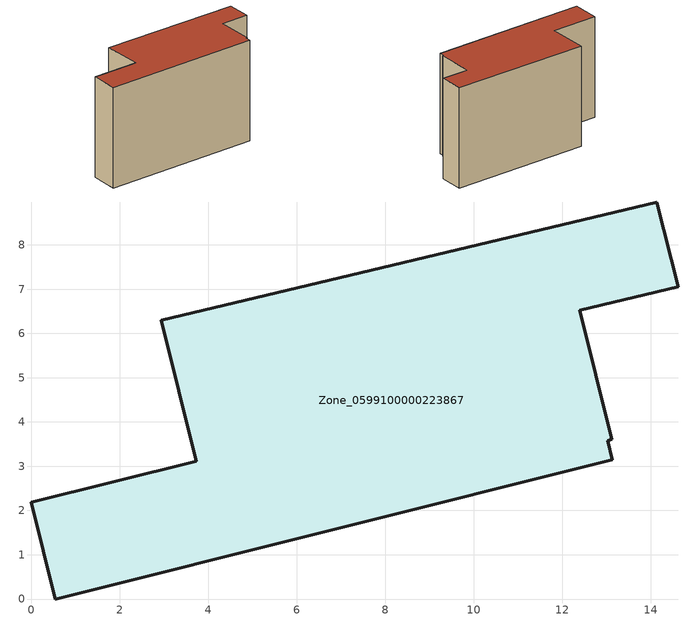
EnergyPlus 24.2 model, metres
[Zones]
Zone_0599100000223867
 floor ground (C_G): 0,2.18 3.73,3.11 2.94,6.3 14.14,8.97 14.62,7.06 12.39,6.52 13.12,3.61 13.03,3.57 13.13,3.15 0.54,0 z0
 wall outside (C_F): 3.73,3.11 0,2.18 0.54,0 13.13,3.15 13.03,3.57 13.12,3.61 12.39,6.52 14.62,7.06 14.14,8.97 2.94,6.3 3.73,3.11 z0:8.42
 roof outside (C_R): 13.13,3.15 13.03,3.57 13.12,3.61 12.39,6.52 14.62,7.06 14.14,8.97 2.94,6.3 3.73,3.11 0,2.18 0.54,0 z8.42
[BUILDING]
Pand.0599100000223867: North Axis=0; Terrain=City; Loads Convergence Tolerance Value=0.04; Temperature Convergence Tolerance Value=0.4; Solar Distribution=FullExterior; Maximum Number of Warmup Days=25; Minimum Number of Warmup Days=1
[Site:Location]
Rotterdam.The.Hague.AP_ZH_NLD Design_Conditions: Latitude=51.96; Longitude=4.45; Time Zone=1; Elevation=-4.5
[SITE:GROUNDTEMPERATURE:BUILDINGSURFACE]
18, 18, 18, 18, 18, 18, 18, 18, 18, 18, 18, 18
[MATERIAL] Thermal Absorptance=0.9; Solar Absorptance=0.7; Visible Absorptance=0.7
Name | Roughness | Thickness | Conductivity | Density | Specific Heat
G.TI.1975-1991 | MediumSmooth | 0.15 | 0.288461 | 540 | 1210
F.TI.1975-1991 | Rough | 0.3 | 0.230769 | 1920 | 840
R.TI.1975-1991 | MediumRough | 0.2 | 0.153846 | 1500 | 1000
[CONSTRUCTION]
C_G: G.TI.1975-1991
C_F: F.TI.1975-1991
C_R: R.TI.1975-1991
[ZONE]
Zone_0599100000223867: Type=1; Multiplier=1; Ceiling Height=Autocalculate; Volume=Autocalculate; Floor Area=autocalculate; Part of Total Floor Area=Yes
[ZONEINFILTRATION:DESIGNFLOWRATE]
Infil_Zone_0599100000223867: Zone or ZoneList or Space or SpaceList=Zone_0599100000223867; Schedule=AlwaysOn; Design Flow Rate Calculation Method=Flow/Area; Flow Rate per Floor Area=0.003; Constant Term Coefficient=1; Temperature Term Coefficient=0; Velocity Term Coefficient=0; Velocity Squared Term Coefficient=0
[HVACTEMPLATE:ZONE:IDEALLOADSAIRSYSTEM]
Zone_0599100000223867: Maximum Heating Supply Air Temperature=50; Minimum Cooling Supply Air Temperature=13; Maximum Heating Supply Air Humidity Ratio=0.0156; Minimum Cooling Supply Air Humidity Ratio=0.0077; Heating Limit=NoLimit; Cooling Limit=NoLimit; Dehumidification Control Type=ConstantSensibleHeatRatio; Cooling Sensible Heat Ratio=0.7; Dehumidification Setpoint=60; Humidification Control Type=None; Humidification Setpoint=30; Outdoor Air Method=None; Outdoor Air Flow Rate per Person=0.00944; Outdoor Air Flow Rate per Zone Floor Area=0; Outdoor Air Flow Rate per Zone=0; Demand Controlled Ventilation Type=None; Outdoor Air Economizer Type=NoEconomizer; Heat Recovery Type=None; Sensible Heat Recovery Effectiveness=0.7; Latent Heat Recovery Effectiveness=0.65
[ZONECONTROL:THERMOSTAT]
ThermostatControl_Zone_0599100000223867: Zone or ZoneList=Zone_0599100000223867; Control Type Schedule=DualSetpointControlType; Control 1=Thermostat_Zone_0599100000223867; Temperature Difference Between Cutout And Setpoint=0
[THERMOSTATSETPOINT:DUALSETPOINT]
Thermostat_Zone_0599100000223867: Heating Setpoint Temperature Schedule=HeatingSetpoint_Zone_0599100000223867; Cooling Setpoint Temperature Schedule=CoolingSetpoint_Zone_0599100000223867
[SCHEDULE:COMPACT]
HeatingSetpoint_Zone_0599100000223867: Through: 12/31, For: AllDays, Until: 24:00, 21
CoolingSetpoint_Zone_0599100000223867: Through: 12/31, For: AllDays, Until: 24:00, 24
DualSetpointControlType: Through: 12/31, For: AllDays, Until: 24:00, 4
AlwaysOn: Through: 12/31, For: AllDays, Until: 24:00, 1
